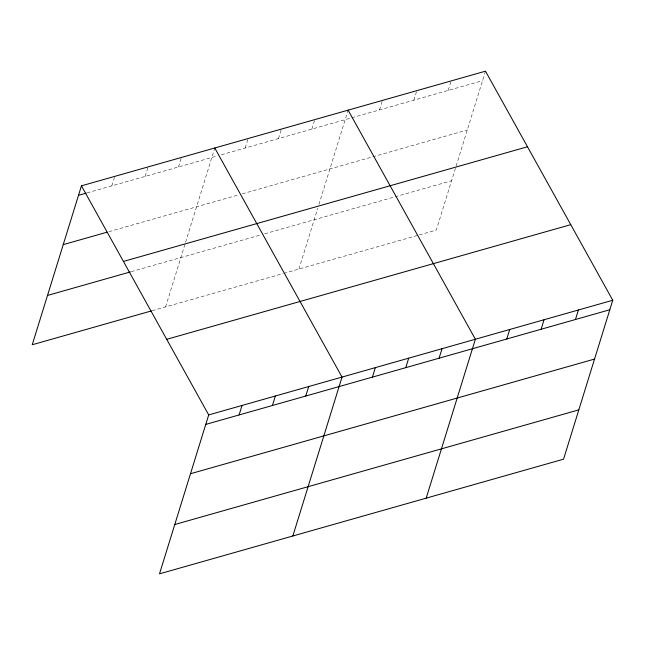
<?xml version="1.0" encoding="UTF-8"?>
<svg xmlns="http://www.w3.org/2000/svg" width="645" height="645" viewBox="0 0 645 645"><rect width="100%" height="100%" fill="white"/><g stroke="black" fill="none" stroke-linecap="round" stroke-linejoin="round"><path stroke-width="0.48" stroke-dasharray="3.23 2.42" d="M111.835 185.873L114.778 176.367M145.173 176.408L148.108 166.91M178.504 166.95L181.447 157.453M165.588 306.907L185.3 243.221M185.599 242.262L214.777 147.995M245.173 148.036L248.115 138.53M278.503 138.57L281.446 129.073M311.841 129.113L314.784 119.615M298.925 269.07L317.751 208.254M318.936 204.425L348.115 110.15M379.518 109.908L382.461 100.41M413.864 100.16L416.807 90.663M448.21 90.413L451.145 80.915M485.491 71.168L436.302 230.08L419.129 234.957M87.075 192.895L217.55 155.872M221.364 154.792L350.896 118.027M351.856 117.761L482.557 80.665M108.957 231.66L238.481 194.903M242.294 193.823L467.286 129.976M131.322 271.65L260.854 234.893M264.66 233.812L451.565 180.777M152.252 310.688L282.736 273.657M283.687 273.391L418.178 235.223"/><path stroke-width="0.97" d="M81.439 185.833L208.698 414.92L159.508 573.832L563.561 459.167L612.75 300.256L485.491 71.168L81.439 185.833L32.25 344.744L151.301 310.954M239.093 414.961L242.036 405.463M272.424 405.503L275.367 395.998M305.762 396.038L308.697 386.54M292.846 535.995L342.035 377.083L214.777 147.995M372.431 377.123L375.366 367.618M405.761 367.658L408.704 358.16M439.1 358.201L442.035 348.703M426.184 498.158L475.373 339.246L348.115 110.15M506.776 338.996L509.719 329.498M541.123 329.248L544.058 319.751M575.461 319.501L578.404 310.003M78.505 195.33L86.124 193.169M63.234 244.632L107.046 232.2M123.437 261.427L527.489 146.77M47.512 295.434L130.371 271.924M166.7 339.318L570.752 224.662M208.698 414.92L612.75 300.256M205.755 424.418L609.807 309.761M190.493 473.728L594.545 359.063M174.771 524.522L578.823 409.865"/></g></svg>
